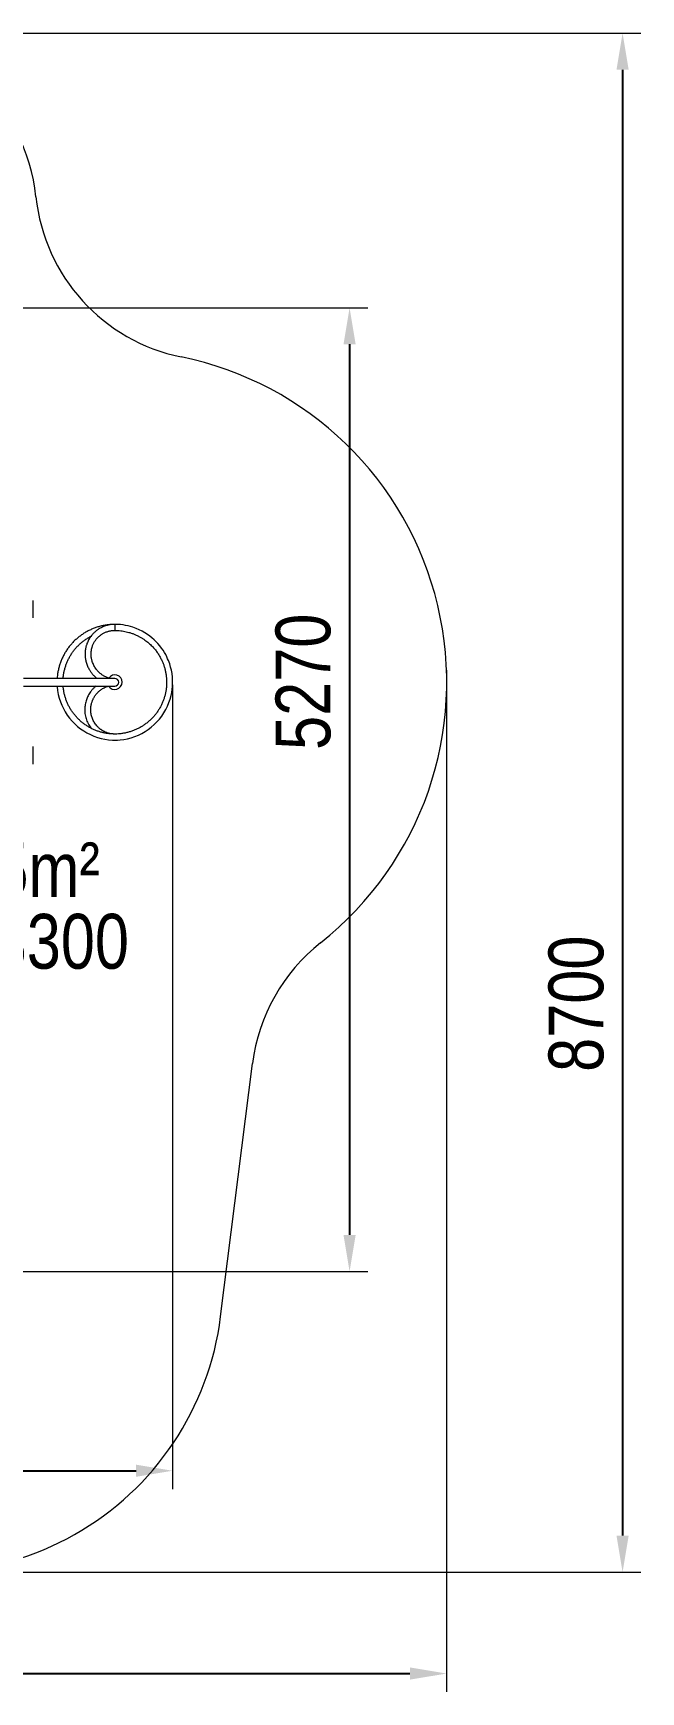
# Model space of a CAD drawing. Header units: millimetres. Extents: x -4781 to 5098, y -4410 to 4664.
# Drawn here: x 1772 to 5098, y -4410 to 4664 of the extents above; entities that cross this region are included whole.
import ezdxf

# ---------------------------------------------------------------- set-up
doc = ezdxf.new("R2010")
doc.units = ezdxf.units.MM
for name, color, linetype in [('DIKOM_ЗОНА', 80, 'Continuous'), ('DIKOM_ОБЪЕКТ', 7, 'Continuous'), ('DIKOM_РАЗМЕР_ЗОНА', 7, 'Continuous'), ('DIKOM_РАЗМЕР_ОБЪЕКТА', 7, 'Continuous')]:
    doc.layers.add(name, color=color, linetype=linetype)
doc.styles.add('style1', font='arial.ttf', dxfattribs={"width": 0.8})
doc.dimstyles.new('1-50', dxfattribs={"dimtxt": 300, "dimasz": 200, "dimexe": 100, "dimexo": 0, "dimgap": 100, "dimtad": 1, "dimtxsty": 'style1', "dimcen": 200, "dimclrd": 7, "dimclre": 7, "dimclrt": 7, "dimadec": 1, "dimazin": 2, "dimtfac": 1, "dimtmove": 0, "dimatfit": 2, "dimfxl": 0, "dimlwd": 25, "dimlwe": 18, "dimarcsym": 0})

# ---------------------------------------------------------------- blocks, each defined once
blk = doc.blocks.new('*D54')
at = {"layer": 'Defpoints', "color": 0, "transparency": 16777216}
for p in [(2534.9, 1098.4), (-3331.2, 763.4), (2534.9, -3200.6)]:
    blk.add_point(p, dxfattribs=at)
at = {"layer": 'DIKOM_РАЗМЕР_ОБЪЕКТА', "color": 7, "lineweight": 18, "transparency": 16777216}
for p, q in [((2534.9, 1098.4), (2534.9, -3300.6)), ((-3331.2, 763.4), (-3331.2, -3300.6))]:
    blk.add_line(p, q, dxfattribs=at)
at = {"layer": 'DIKOM_РАЗМЕР_ОБЪЕКТА', "color": 7, "lineweight": 25, "transparency": 16777216}
blk.add_line((-3131.2, -3200.6), (2334.9, -3200.6), dxfattribs=at)
at = {"layer": 'DIKOM_РАЗМЕР_ОБЪЕКТА', "color": 7, "transparency": 16777216}
for points in [[(-3131.2, -3167.2), (-3131.2, -3233.9), (-3331.2, -3200.6)], [(2334.9, -3167.2), (2334.9, -3233.9), (2534.9, -3200.6)]]:
    blk.add_solid(points, dxfattribs=at)
at = {"layer": 'DIKOM_РАЗМЕР_ОБЪЕКТА', "color": 7, "transparency": 16777216, "insert": (941.1, -2947.4), "char_height": 300, "attachment_point": 5, "style": 'style1'}
blk.add_mtext('5870', dxfattribs=at)
blk = doc.blocks.new('*D55')
at = {"layer": 'Defpoints', "color": 0, "transparency": 16777216}
for p in [(-169.8, 3162.4), (761.6, -2110.7), (3503.7, -2110.7)]:
    blk.add_point(p, dxfattribs=at)
at = {"layer": 'DIKOM_РАЗМЕР_ОБЪЕКТА', "color": 7, "lineweight": 18, "transparency": 16777216}
for p, q in [((-169.8, 3162.4), (3603.7, 3162.4)), ((761.6, -2110.7), (3603.7, -2110.7))]:
    blk.add_line(p, q, dxfattribs=at)
at = {"layer": 'DIKOM_РАЗМЕР_ОБЪЕКТА', "color": 7, "lineweight": 25, "transparency": 16777216}
blk.add_line((3503.7, 2962.4), (3503.7, -1910.7), dxfattribs=at)
at = {"layer": 'DIKOM_РАЗМЕР_ОБЪЕКТА', "color": 7, "transparency": 16777216}
for points in [[(3470.3, 2962.4), (3537, 2962.4), (3503.7, 3162.4)], [(3470.3, -1910.7), (3537, -1910.7), (3503.7, -2110.7)]]:
    blk.add_solid(points, dxfattribs=at)
at = {"layer": 'DIKOM_РАЗМЕР_ОБЪЕКТА', "color": 7, "transparency": 16777216, "insert": (3250.5, 1115.8), "char_height": 300, "attachment_point": 5, "rotation": 90, "style": 'style1'}
blk.add_mtext('5270', dxfattribs=at)
blk = doc.blocks.new('*D56')
at = {"layer": 'Defpoints', "color": 0, "transparency": 16777216}
for p in [(431.2, 4664.4), (1138.3, -3755.5), (4997.7, -3755.5)]:
    blk.add_point(p, dxfattribs=at)
at = {"layer": 'DIKOM_РАЗМЕР_ЗОНА', "color": 7, "lineweight": 18, "transparency": 16777216}
for p, q in [((431.2, 4664.4), (5097.7, 4664.4)), ((1138.3, -3755.5), (5097.7, -3755.5))]:
    blk.add_line(p, q, dxfattribs=at)
at = {"layer": 'DIKOM_РАЗМЕР_ЗОНА', "color": 7, "lineweight": 25, "transparency": 16777216}
blk.add_line((4997.7, 4464.4), (4997.7, -3555.5), dxfattribs=at)
at = {"layer": 'DIKOM_РАЗМЕР_ЗОНА', "color": 7, "transparency": 16777216}
for points in [[(4964.4, 4464.4), (5031, 4464.4), (4997.7, 4664.4)], [(4964.4, -3555.5), (5031, -3555.5), (4997.7, -3755.5)]]:
    blk.add_solid(points, dxfattribs=at)
at = {"layer": 'DIKOM_РАЗМЕР_ЗОНА', "color": 7, "transparency": 16777216, "insert": (4744.5, -645.4), "char_height": 300, "attachment_point": 5, "rotation": 90, "style": 'style1'}
blk.add_mtext('8700', dxfattribs=at)
blk = doc.blocks.new('*D57')
at = {"layer": 'Defpoints', "color": 0, "transparency": 16777216}
for p in [(4034.1, 1180.1), (-4781.2, 856.1), (4034.1, -4310.1)]:
    blk.add_point(p, dxfattribs=at)
at = {"layer": 'DIKOM_РАЗМЕР_ЗОНА', "color": 7, "lineweight": 18, "transparency": 16777216}
for p, q in [((4034.1, 1180.1), (4034.1, -4410.1)), ((-4781.2, 856.1), (-4781.2, -4410.1))]:
    blk.add_line(p, q, dxfattribs=at)
at = {"layer": 'DIKOM_РАЗМЕР_ЗОНА', "color": 7, "lineweight": 25, "transparency": 16777216}
blk.add_line((-4581.2, -4310.1), (3834.1, -4310.1), dxfattribs=at)
at = {"layer": 'DIKOM_РАЗМЕР_ЗОНА', "color": 7, "transparency": 16777216}
for points in [[(-4581.2, -4276.7), (-4581.2, -4343.4), (-4781.2, -4310.1)], [(3834.1, -4276.7), (3834.1, -4343.4), (4034.1, -4310.1)]]:
    blk.add_solid(points, dxfattribs=at)
at = {"layer": 'DIKOM_РАЗМЕР_ЗОНА', "color": 7, "transparency": 16777216, "insert": (-1490.8, -4056.9), "char_height": 300, "attachment_point": 5, "style": 'style1'}
blk.add_mtext('8820', dxfattribs=at)

msp = doc.modelspace()

# ---------------------------------------------------------------- linework, layer by layer
at = {"layer": 'DIKOM_ЗОНА', "color": 3, "lineweight": 15}
msp.add_line((2798.1, -2357.084), (2972.622, -971.593), dxfattribs=at)
for centre, radius, start, end in [((792.744, 3664.406), 1000, 5.9854675, 90), ((2781.841, 3872.959), 1000, 185.9854675, 258.4697942), ((2218.887, 1113.397), 1816.399, 308.3090793, 78.4697942), ((3964.782, -1096.57), 1000, 128.3090793, 172.8205883), ((1210.644, -2157.121), 1600, 246.1513464, 352.8205883)]:
    msp.add_arc(centre, radius, start, end, dxfattribs=at)
at = {"layer": 'DIKOM_ОБЪЕКТ', "color": 7, "linetype": 'Continuous', "lineweight": 15}
for p, q in [((1771.887, 1465.397), (1771.887, 1561.397)), ((2216.884, 1396.826), (2229.012, 1396.603)), ((2218.887, 1134.397), (1719.687, 1134.397)), ((1719.687, 1092.397), (2218.887, 1092.397)), ((2218.897, 829.896), (2215.548, 830.02)), ((2221.541, 829.971), (2218.897, 829.896)), ((1771.887, 665.397), (1771.887, 761.397)), ((2218.876, 796.897), (2233.143, 797.241))]:
    msp.add_line(p, q, dxfattribs=at)
at = {"layer": 'DIKOM_ОБЪЕКТ', "color": 7, "linetype": 'Continuous', "lineweight": 15, "flags": 128}
for points in [[(1903.192, 1092.397), (1903.377, 1088.386), (1905.709, 1067.666), (1909.401, 1047.144), (1914.435, 1026.909), (1920.789, 1007.049), (1928.439, 987.653), (1937.35, 968.801), (1947.48, 950.576), (1958.791, 933.058), (1971.231, 916.324), (1984.744, 900.444), (1999.273, 885.489), (2014.758, 871.524), (2031.127, 858.608), (2048.31, 846.796), (2066.235, 836.144), (2084.823, 826.695), (2103.992, 818.488), (2123.659, 811.563), (2143.74, 805.949), (2164.148, 801.668), (2184.792, 798.738), (2205.586, 797.178), (2226.436, 796.989), (2247.254, 798.171), (2267.948, 800.723), (2288.43, 804.633), (2308.61, 809.882), (2328.401, 816.447), (2347.715, 824.304), (2366.471, 833.414), (2384.587, 843.738), (2401.983, 855.235), (2418.584, 867.852), (2434.319, 881.533), (2449.119, 896.222), (2462.918, 911.854), (2475.66, 928.359), (2487.288, 945.667), (2497.748, 963.705), (2506.999, 982.392), (2515.002, 1001.647), (2521.717, 1021.387), (2527.117, 1041.527), (2530.476, 1057.865), (2532.95, 1074.2), (2534.549, 1090.396), (2535.307, 1106.406), (2535.263, 1122.187), (2534.133, 1141.532), (2531.878, 1160.39), (2528.574, 1178.701), (2524.304, 1196.413), (2521.83, 1205.032), (2519.135, 1213.512), (2516.011, 1222.435), (2512.318, 1232.013), (2507.987, 1242.207), (2502.946, 1252.971), (2497.12, 1264.252), (2490.432, 1275.987), (2482.8, 1288.101), (2474.149, 1300.512), (2464.405, 1313.125), (2453.497, 1325.835), (2443.885, 1335.991), (2433.451, 1346.063), (2422.17, 1355.98), (2410.018, 1365.666), (2396.977, 1375.037), (2383.033, 1384.003), (2368.181, 1392.469), (2352.423, 1400.34), (2335.771, 1407.518), (2318.244, 1413.896), (2305.204, 1417.899), (2291.744, 1421.396), (2277.884, 1424.349), (2263.642, 1426.716), (2249.045, 1428.456), (2234.119, 1429.53), (2218.897, 1429.896), (2218.897, 1429.896)], [(2218.877, 1396.897), (2218.945, 1396.901), (2219.322, 1397.13), (2219.689, 1397.706), (2220.04, 1398.617), (2220.366, 1399.843), (2220.66, 1401.357), (2220.917, 1403.128), (2221.13, 1405.118), (2221.296, 1407.284), (2221.41, 1409.581), (2221.47, 1411.959), (2221.476, 1414.368), (2221.426, 1416.756)], [(2221.426, 1416.756), (2221.322, 1419.072), (2221.166, 1421.267), (2220.962, 1423.295), (2220.713, 1425.111), (2220.426, 1426.678), (2220.105, 1427.962), (2219.759, 1428.936), (2219.394, 1429.578), (2219.018, 1429.875), (2218.897, 1429.896)]]:
    msp.add_lwpolyline(points, dxfattribs=at)
at = {"layer": 'DIKOM_ОБЪЕКТ', "color": 7, "linetype": 'Continuous', "lineweight": 15}
for radius, start, end in [(40, 211.6682433, 0), (40, 0, 145.5527783), (21, 270, 90), (21, 0, 90), (21, 270, 0)]:
    msp.add_arc((2218.887, 1113.397), radius, start, end, dxfattribs=at)
for points, knots in [([(2237.071, 1429.317), (2230.74, 1429.594), (2217.462, 1430.173), (2197.219, 1429.362), (2176.461, 1427.277), (2155.886, 1423.793), (2135.584, 1418.973), (2115.643, 1412.827), (2096.151, 1405.377), (2077.193, 1396.66), (2058.848, 1386.718), (2041.198, 1375.587), (2024.321, 1363.316), (2008.287, 1349.963), (1993.165, 1335.584), (1979.027, 1320.238), (1965.928, 1303.995), (1953.925, 1286.926), (1943.074, 1269.103), (1933.423, 1250.603), (1925.005, 1231.509), (1917.867, 1211.903), (1912.028, 1191.868), (1907.56, 1171.49), (1904.511, 1152.306), (1903.601, 1139.884), (1903.199, 1134.397)], [0, 0, 0, 0, 0.03845504, 0.08064424, 0.12283294, 0.16502144, 0.20721035, 0.24939969, 0.29158937, 0.33377846, 0.37596711, 0.41815558, 0.4603446, 0.50253392, 0.54472275, 0.58691134, 0.62910029, 0.67128934, 0.71347831, 0.75566672, 0.79785535, 0.84004499, 0.88223441, 0.9244232, 0.96661156, 1, 1, 1, 1]), ([(2218.876, 1396.897), (2224.348, 1396.806), (2235.153, 1396.626), (2251.1, 1395.198), (2266.534, 1393.008), (2281.417, 1390.048), (2296.856, 1386.128), (2312.694, 1381.117), (2328.749, 1374.92), (2343.817, 1368.053), (2357.891, 1360.641), (2370.978, 1352.802), (2383.092, 1344.646), (2394.26, 1336.281), (2404.511, 1327.805), (2413.883, 1319.307), (2422.413, 1310.868), (2430.143, 1302.561), (2437.421, 1294.104), (2444.204, 1285.57), (2450.53, 1276.947), (2456.292, 1268.461), (2461.673, 1259.894), (2466.764, 1251.104), (2471.556, 1242.099), (2477.171, 1230.567), (2483.249, 1216.323), (2489.3, 1199.188), (2494.27, 1181.57), (2498.12, 1163.539), (2500.806, 1145.172), (2502.284, 1126.583), (2502.536, 1107.898), (2501.561, 1089.232), (2499.356, 1070.672), (2495.932, 1052.297), (2491.309, 1034.187), (2485.504, 1016.42), (2478.538, 999.076), (2470.446, 982.227), (2461.266, 965.947), (2451.03, 950.308), (2439.786, 935.377), (2427.586, 921.217), (2414.479, 907.891), (2400.522, 895.46), (2385.778, 883.973), (2370.31, 873.48), (2354.183, 864.032), (2337.469, 855.665), (2320.242, 848.414), (2302.574, 842.315), (2284.543, 837.395), (2266.227, 833.67), (2247.706, 831.158), (2229.059, 829.876), (2210.368, 829.821), (2191.714, 830.995), (2173.178, 833.398), (2154.841, 837.017), (2136.781, 841.832), (2119.078, 847.827), (2101.809, 854.978), (2085.047, 863.247), (2068.865, 872.601), (2053.336, 883.004), (2038.526, 894.405), (2024.496, 906.754), (2011.311, 920.003), (1999.029, 934.092), (1987.699, 948.957), (1977.372, 964.536), (1968.096, 980.763), (1959.907, 997.564), (1952.838, 1014.867), (1946.935, 1032.6), (1942.186, 1050.681), (1938.732, 1069.041), (1936.775, 1082.981), (1936.367, 1090.798), (1936.284, 1092.397)], [0, 0, 0, 0, 0.01248313, 0.02465153, 0.03650427, 0.0480403, 0.05925927, 0.07283634, 0.0859187, 0.09850632, 0.11059893, 0.12219651, 0.13329944, 0.14390788, 0.15402164, 0.16364053, 0.17276448, 0.18139352, 0.18952772, 0.19821789, 0.20626174, 0.21392509, 0.22161693, 0.22934165, 0.2370993, 0.24488989, 0.25860124, 0.27241367, 0.28632701, 0.30034119, 0.31445604, 0.32865388, 0.34286022, 0.3570666, 0.37127288, 0.38547913, 0.39968541, 0.41389173, 0.42809804, 0.44230433, 0.45651053, 0.4707168, 0.48492326, 0.49912959, 0.51333551, 0.5275416, 0.54174796, 0.55595438, 0.57016061, 0.5843667, 0.59857288, 0.61277932, 0.62698556, 0.64119169, 0.65539785, 0.66960423, 0.68381067, 0.69801677, 0.71222266, 0.726429, 0.74063545, 0.75484166, 0.7690478, 0.78325405, 0.7974604, 0.81166668, 0.8258728, 0.84007895, 0.85428533, 0.86849169, 0.8826979, 0.89690386, 0.91110999, 0.92531637, 0.9395227, 0.95372888, 0.9679351, 0.98214137, 0.99634774, 1, 1, 1, 1]), ([(1936.32, 1134.397), (1936.516, 1137.451), (1937.112, 1146.72), (1939.433, 1162.08), (1943.194, 1180.382), (1948.214, 1198.389), (1954.395, 1216.027), (1961.73, 1233.219), (1970.176, 1249.892), (1979.702, 1265.973), (1990.27, 1281.39), (2001.827, 1296.079), (2014.325, 1309.977), (2027.715, 1323.017), (2041.931, 1335.154), (2056.924, 1346.308), (2072.427, 1356.435), (2083.229, 1362.266), (2088.551, 1365.138)], [0, 0, 0, 0, 0.03178903, 0.09646188, 0.16113526, 0.22580764, 0.29047877, 0.35515097, 0.41982404, 0.48449732, 0.54916955, 0.61384147, 0.67851397, 0.7431872, 0.80785973, 0.8725318, 0.93720406, 1, 1, 1, 1]), ([(2218.897, 1429.896), (2215.098, 1429.822), (2207.658, 1429.676), (2196.805, 1428.531), (2186.524, 1426.822), (2176.842, 1424.577), (2167.078, 1421.7), (2157.369, 1418.16), (2147.857, 1413.959), (2139.284, 1409.523), (2131.615, 1404.981), (2124.812, 1400.449), (2118.83, 1396.031), (2113.525, 1391.742), (2108.653, 1387.467), (2104, 1383.046), (2099.463, 1378.374), (2095.056, 1373.449), (2089.921, 1367.21), (2084.23, 1359.47), (2078.246, 1350.038), (2072.922, 1340.189), (2068.397, 1330.23), (2065.064, 1321.384), (2062.646, 1313.763), (2060.916, 1307.409), (2059.575, 1301.589), (2058.653, 1296.851), (2058.024, 1293.116), (2057.532, 1289.81), (2057.054, 1286.075), (2056.499, 1280.663), (2056.044, 1273.586), (2055.927, 1265.005), (2056.28, 1256.075), (2057.135, 1246.959), (2058.524, 1237.685), (2060.606, 1227.679), (2063.485, 1217.198), (2067.204, 1206.542), (2071.437, 1196.552), (2076.074, 1187.26), (2080.579, 1179.429), (2084.769, 1172.902), (2088.596, 1167.422), (2092.825, 1161.835), (2097.777, 1155.837), (2103.74, 1149.266), (2110.874, 1142.301), (2116.465, 1137.248), (2119.805, 1134.704), (2120.209, 1134.397)], [0, 0, 0, 0, 0.02783382, 0.05451631, 0.08004668, 0.10442229, 0.12764214, 0.15503945, 0.18062984, 0.20441208, 0.22638572, 0.24655009, 0.26490355, 0.28144586, 0.29705982, 0.31290491, 0.32898622, 0.34530342, 0.36185659, 0.38882949, 0.41640539, 0.44448661, 0.47158847, 0.49720311, 0.51424971, 0.53056763, 0.54574433, 0.55825151, 0.56610538, 0.57361918, 0.58284709, 0.59380713, 0.61361254, 0.63493098, 0.65676008, 0.67909988, 0.70195069, 0.72531234, 0.75373278, 0.78119333, 0.80750341, 0.83266348, 0.85667481, 0.87312404, 0.88898701, 0.90519887, 0.92398047, 0.94542702, 0.96953867, 0.99631591, 1, 1, 1, 1]), ([(2191.75, 1134.397), (2190.067, 1134.825), (2185.183, 1136.068), (2177.513, 1138.842), (2168.968, 1142.473), (2161.269, 1146.39), (2154.383, 1150.418), (2148.03, 1154.621), (2142.257, 1158.901), (2137.043, 1163.195), (2132.401, 1167.386), (2128.079, 1171.641), (2123.911, 1176.118), (2119.902, 1180.826), (2115.086, 1187.019), (2109.701, 1194.913), (2104.101, 1204.74), (2099.23, 1215.204), (2095.64, 1225.013), (2093.081, 1233.96), (2091.312, 1241.892), (2090.01, 1250.021), (2089.222, 1258.072), (2088.934, 1265.662), (2089.045, 1272.424), (2089.416, 1278.246), (2089.951, 1283.353), (2090.626, 1288.125), (2091.495, 1292.994), (2092.651, 1298.27), (2094.197, 1304.103), (2096.251, 1310.561), (2098.92, 1317.588), (2102.238, 1324.935), (2106.12, 1332.239), (2110.399, 1339.174), (2114.747, 1345.321), (2119.062, 1350.748), (2123.269, 1355.524), (2127.574, 1359.953), (2131.961, 1364.056), (2136.602, 1368.012), (2141.776, 1372.009), (2147.497, 1375.959), (2153.798, 1379.806), (2160.634, 1383.457), (2168.285, 1386.949), (2176.152, 1389.917), (2184.117, 1392.348), (2192.062, 1394.258), (2200.541, 1395.72), (2209.534, 1396.705), (2215.715, 1396.832), (2218.876, 1396.897)], [0, 0, 0, 0, 0.01342115, 0.03895789, 0.06279454, 0.08492973, 0.10536213, 0.12409127, 0.14340848, 0.16049811, 0.17591134, 0.19137568, 0.20701617, 0.22283242, 0.23882446, 0.2672282, 0.2961676, 0.32574015, 0.35607192, 0.37671842, 0.39770249, 0.41902311, 0.44060654, 0.4605996, 0.47819436, 0.49339146, 0.5062078, 0.51840369, 0.53117156, 0.54503366, 0.56085483, 0.57864751, 0.59841127, 0.62013662, 0.64230171, 0.66379188, 0.68460726, 0.7019124, 0.71872218, 0.73503714, 0.75085728, 0.76631456, 0.78335406, 0.80262248, 0.82131119, 0.84170665, 0.86380996, 0.88762214, 0.90790463, 0.92928305, 0.95175841, 0.97533026, 1, 1, 1, 1]), ([(2114.82, 1092.397), (2114.676, 1092.284), (2112.492, 1090.569), (2108.556, 1087.02), (2103.052, 1081.803), (2097.932, 1076.43), (2093.133, 1070.941), (2087.581, 1063.997), (2081.557, 1055.494), (2075.318, 1045.181), (2069.801, 1034.387), (2064.967, 1022.933), (2060.891, 1010.8), (2057.676, 998.047), (2055.425, 984.743), (2054.228, 970.974), (2054.177, 956.838), (2055.342, 942.529), (2057.745, 928.264), (2061.37, 914.25), (2066.184, 900.608), (2072.135, 887.449), (2079.18, 874.981), (2084.811, 866.507), (2088.113, 862.282), (2088.52, 861.762)], [0, 0, 0, 0, 0.00214529, 0.03264136, 0.0621831, 0.09120743, 0.1197141, 0.14770362, 0.19543495, 0.24174068, 0.28877141, 0.33721182, 0.38706189, 0.43828878, 0.49078547, 0.54454228, 0.59956188, 0.65571067, 0.71204231, 0.76836986, 0.82469405, 0.8810168, 0.93711918, 0.99225929, 1, 1, 1, 1]), ([(2215.033, 830.039), (2213.114, 830.087), (2208.188, 830.21), (2200.493, 831.124), (2192.188, 832.58), (2184.572, 834.438), (2177.647, 836.552), (2171.051, 838.958), (2164.872, 841.59), (2159.192, 844.364), (2154.401, 846.977), (2150.455, 849.328), (2146.808, 851.662), (2143.138, 854.179), (2139.056, 857.204), (2134.678, 860.729), (2129.961, 864.889), (2124.979, 869.749), (2118.999, 876.261), (2112.533, 884.433), (2106.127, 894.192), (2100.716, 904.221), (2096.274, 914.409), (2092.737, 924.751), (2090.035, 935.355), (2088.171, 946.348), (2087.27, 956.968), (2087.191, 967.09), (2087.781, 976.556), (2089.004, 985.742), (2090.731, 994.263), (2092.756, 1001.837), (2094.92, 1008.456), (2097.167, 1014.347), (2099.598, 1019.956), (2102.403, 1025.698), (2105.391, 1031.116), (2108.471, 1036.146), (2111.566, 1040.771), (2115.145, 1045.653), (2119.379, 1050.889), (2124.446, 1056.511), (2130.446, 1062.41), (2137.134, 1068.16), (2144.468, 1073.643), (2152.393, 1078.751), (2161.236, 1083.57), (2170.317, 1087.59), (2178.424, 1090.565), (2183.312, 1091.867), (2185.296, 1092.397)], [0, 0, 0, 0, 0.015336731, 0.039383292, 0.06183489, 0.082689887, 0.101948248, 0.119610211, 0.138696554, 0.155483468, 0.169970659, 0.182157693, 0.19204411, 0.204425942, 0.217546305, 0.232424309, 0.249060286, 0.267454774, 0.287607881, 0.31909755, 0.349831049, 0.379793287, 0.408984614, 0.437404836, 0.46585795, 0.495082863, 0.525077602, 0.549630985, 0.574677152, 0.59964831, 0.622512058, 0.643085583, 0.661369167, 0.677363095, 0.692779471, 0.709584904, 0.727781609, 0.741631893, 0.756191964, 0.771777521, 0.789514178, 0.809500879, 0.831737026, 0.85622153, 0.879491095, 0.904481668, 0.931191475, 0.959620929, 0.983604231, 1, 1, 1, 1])]:
    msp.add_open_spline(points, degree=3, knots=knots, dxfattribs=at)

# ---------------------------------------------------------------- texts
at = {"layer": 'DIKOM_РАЗМЕР_ОБЪЕКТА', "insert": (1093.639, 237.785), "char_height": 300, "attachment_point": 1, "style": 'style1'}
msp.add_mtext_dynamic_manual_height_columns('52,5m²', width=5885.53069, gutter_width=20, heights=[0], dxfattribs=at)
at = {"layer": 'DIKOM_РАЗМЕР_ОБЪЕКТА', "insert": (1196.756, -153.863), "char_height": 300, "width": 1252.54025, "attachment_point": 1, "style": 'style1'}
msp.add_mtext('H-3300', dxfattribs=at)

# ---------------------------------------------------------------- dimensions: what is measured, and where the dimension line sits
at = {"layer": 'DIKOM_РАЗМЕР_ЗОНА'}
dim = msp.add_linear_dim(base=(4997.702, -3755.486), p1=(431.153, 4664.406), p2=(1138.315, -3755.486), angle=90, text='8700', dimstyle='1-50', dxfattribs=at)
dim.commit()
dim.dimension.update_dxf_attribs({"geometry": '*D56', "text_midpoint": (4997.702, -645.428), "dimtype": 160})
dim = msp.add_linear_dim(base=(4034.06, -4310.056), p1=(-4781.222, 856.139), p2=(4034.06, 1180.105), text='8820', dimstyle='1-50', dxfattribs=at)
dim.commit()
dim.dimension.update_dxf_attribs({"geometry": '*D57', "text_midpoint": (-1490.8, -4310.056), "dimtype": 160})
at = {"layer": 'DIKOM_РАЗМЕР_ОБЪЕКТА'}
dim = msp.add_linear_dim(base=(3503.662, -2110.651), p1=(-169.773, 3162.356), p2=(761.574, -2110.651), angle=90, text='5270', dimstyle='1-50', dxfattribs=at)
dim.commit()
dim.dimension.update_dxf_attribs({"geometry": '*D55', "text_midpoint": (3503.662, 1115.846), "dimtype": 160})
dim = msp.add_linear_dim(base=(2534.928, -3200.563), p1=(-3331.222, 763.397), p2=(2534.928, 1098.401), text='5870', dimstyle='1-50', dxfattribs=at)
dim.commit()
dim.dimension.update_dxf_attribs({"geometry": '*D54', "text_midpoint": (941.132, -3200.563), "dimtype": 160})

doc.saveas('drawing.dxf')
